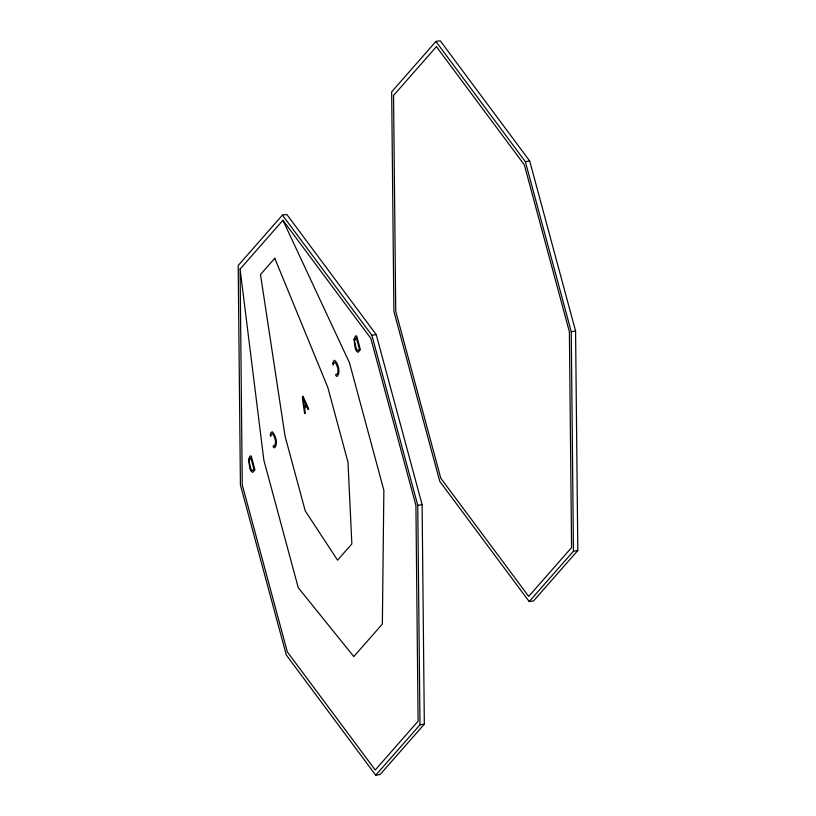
<?xml version="1.0" encoding="UTF-8"?>
<svg xmlns="http://www.w3.org/2000/svg" width="816" height="816" viewBox="0 0 816 816"><rect width="100%" height="100%" fill="white"/><g stroke="black" fill="none" stroke-linecap="round" stroke-linejoin="round"><path stroke-width="1.22" d="M282.448 215.087L238.19 265.475L240.424 484.969L286.304 655.003L375.727 775.2L380.083 774.537L424.33 724.149L422.107 504.645L376.227 334.621L286.793 214.424L282.448 215.087L371.872 335.284L417.751 505.308L419.985 724.812L375.727 775.2M435.917 41.463L391.67 91.851L393.893 311.355L439.773 481.379L529.207 601.576L533.552 600.913L577.81 550.525L575.576 331.031L529.696 160.997L440.273 40.8L435.917 41.463L525.351 161.66L571.231 331.694L573.454 551.188L529.207 601.576M240.077 269.076L282.938 220.269L370.862 338.436L415.915 505.41L418.098 721.201L375.238 770.018L287.314 651.851L242.26 484.867L240.077 269.076L263.874 460.265L298.258 587.693L353.787 656.584L382.357 624.036L383.857 490.222L349.472 362.783L282.938 220.269M525.351 161.66L529.696 160.997M371.872 335.284L376.227 334.621M571.231 331.694L575.576 331.031M417.751 505.308L422.107 504.645M573.454 551.188L577.81 550.525M419.985 724.812L424.33 724.149M270.29 434.857C270.851 439.304 270.657 433.01 272.748 433.837C274.655 437.131 277.052 442.751 274.258 445.985C272.238 444.547 273.34 448.555 274.829 447.698C278.062 443.261 275.828 435.356 272.207 431.735L270.83 432.776L270.29 434.857M332.836 363.436C333.397 367.883 333.203 361.59 335.294 362.416C337.202 365.711 339.599 371.331 336.804 374.575C334.774 373.126 335.876 377.135 337.375 376.278C340.609 371.841 338.375 363.936 334.754 360.315L333.377 361.355L332.836 363.436M248.584 459.673L249.829 468.557L250.92 471.067L252.613 472.382L254.929 469.802L251.287 456.195C250.42 454.594 248.584 458.684 248.584 459.673M354.032 339.599L355.276 348.483L356.368 350.992L358.061 352.308L360.376 349.727L356.735 336.121C355.868 334.519 354.032 338.609 354.032 339.599M305.225 412.855L304.613 413.62L302.348 397.382L303.001 396.188L308.703 408.949L308.081 409.54L306.653 406.286L304.643 408.571L305.225 412.855M249.798 459.122L249.523 459.857A4.631 1.693 81.3 0 0 249.359 462.662L250.808 468.608L252.032 470.455L252.868 470.434L253.98 469.292L250.869 457.766L249.798 459.122M355.246 339.048L354.97 339.782A4.631 1.693 81.3 0 0 354.807 342.587L356.266 348.534L357.49 350.37L358.316 350.36L359.428 349.207L356.317 337.691L355.246 339.048M436.407 46.645L393.547 95.462L395.729 311.253L440.793 478.227L528.707 596.394L571.577 547.587L569.384 331.796L524.331 164.812L436.407 46.645M274.788 258.274L260.498 274.543L285.059 436.142L305.215 510.836L337.569 560.164L351.859 543.895L347.983 462.142L327.818 387.437L274.788 258.274M306.061 404.909L304.388 406.807L303.236 398.473L306.061 404.909"/></g></svg>
